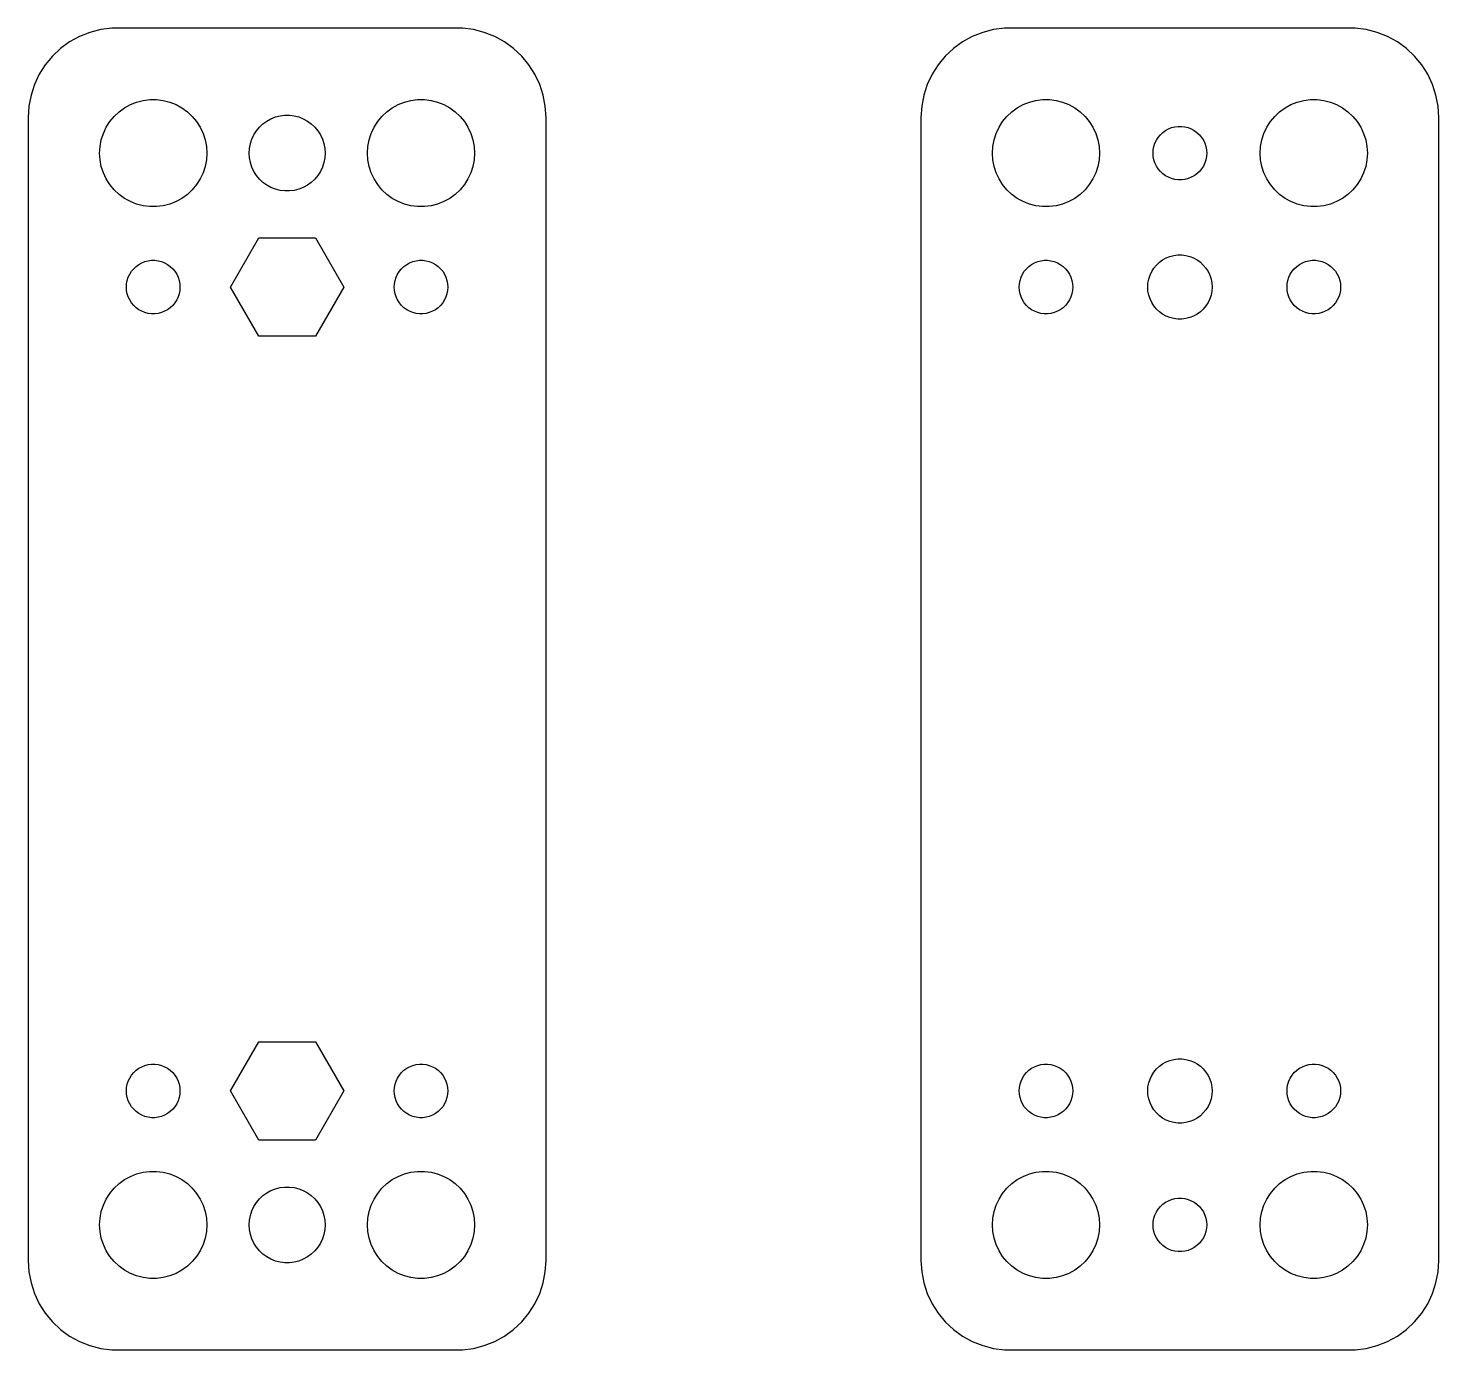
# Model space of a CAD drawing. Header units: metres. Extents: x -14 to 64, y 131 to 289.
# Drawn here: x -14.5 to 64.5, y 131 to 205 of the extents above; entities that cross this region are included whole.
import ezdxf

# ---------------------------------------------------------------- set-up
doc = ezdxf.new("R2010")
doc.units = ezdxf.units.M

msp = doc.modelspace()

# ---------------------------------------------------------------- linework, layer by layer
for p, q in [((-11.0451, 204.755), (-11.6289, 204.524)), ((-10.4369, 204.911), (-11.0451, 204.755)), ((-9.81395, 204.99), (-10.4369, 204.911)), ((9.81395, 204.99), (-9.81395, 204.99)), ((10.4369, 204.911), (9.81395, 204.99)), ((11.0451, 204.755), (10.4369, 204.911)), ((11.6289, 204.524), (11.0451, 204.755)), ((38.9549, 204.755), (38.3711, 204.524)), ((39.5631, 204.911), (38.9549, 204.755)), ((40.186, 204.99), (39.5631, 204.911)), ((59.8139, 204.99), (40.186, 204.99)), ((60.4369, 204.911), (59.8139, 204.99)), ((61.0451, 204.755), (60.4369, 204.911)), ((61.6289, 204.524), (61.0451, 204.755)), ((-12.6871, 203.853), (-13.1448, 203.423)), ((-12.1791, 204.222), (-12.6871, 203.853)), ((-11.6289, 204.524), (-12.1791, 204.222)), ((12.1791, 204.222), (11.6289, 204.524)), ((12.6871, 203.853), (12.1791, 204.222)), ((13.1448, 203.423), (12.6871, 203.853)), ((37.3129, 203.853), (36.8551, 203.423)), ((37.8209, 204.222), (37.3129, 203.853)), ((38.3711, 204.524), (37.8209, 204.222)), ((62.1791, 204.222), (61.6289, 204.524)), ((62.6871, 203.853), (62.1791, 204.222)), ((63.1448, 203.423), (62.6871, 203.853)), ((-13.1448, 203.423), (-13.5451, 202.939)), ((13.5451, 202.939), (13.1448, 203.423)), ((36.8551, 203.423), (36.4549, 202.939)), ((63.5451, 202.939), (63.1448, 203.423)), ((-13.8815, 202.409), (-14.1489, 201.841)), ((-13.5451, 202.939), (-13.8815, 202.409)), ((13.8815, 202.409), (13.5451, 202.939)), ((14.1489, 201.841), (13.8815, 202.409)), ((36.1185, 202.409), (35.8511, 201.841)), ((36.4549, 202.939), (36.1185, 202.409)), ((63.8815, 202.409), (63.5451, 202.939)), ((64.1489, 201.841), (63.8815, 202.409)), ((-14.1489, 201.841), (-14.3429, 201.243)), ((14.3429, 201.243), (14.1489, 201.841)), ((35.8511, 201.841), (35.6571, 201.243)), ((64.3429, 201.243), (64.1489, 201.841)), ((-14.3429, 201.243), (-14.4606, 200.627)), ((-9.10747, 200.533), (-8.77733, 200.714)), ((-8.77733, 200.714), (-8.42705, 200.853)), ((-8.42705, 200.853), (-8.06213, 200.947)), ((-8.06213, 200.947), (-7.68837, 200.994)), ((-7.68837, 200.994), (-7.31161, 200.994)), ((-7.31161, 200.994), (-6.93785, 200.947)), ((-6.93785, 200.947), (-6.57294, 200.853)), ((-6.57294, 200.853), (-6.22266, 200.714)), ((-6.22266, 200.714), (-5.89252, 200.533)), ((5.89252, 200.533), (6.22266, 200.714)), ((6.22266, 200.714), (6.57294, 200.853)), ((6.57294, 200.853), (6.93785, 200.947)), ((6.93785, 200.947), (7.31161, 200.994)), ((7.31161, 200.994), (7.68837, 200.994)), ((7.68837, 200.994), (8.06213, 200.947)), ((8.06213, 200.947), (8.42705, 200.853)), ((8.42705, 200.853), (8.77733, 200.714)), ((8.77733, 200.714), (9.10747, 200.533)), ((14.4606, 200.627), (14.3429, 201.243)), ((35.6571, 201.243), (35.5394, 200.627)), ((40.8925, 200.533), (41.2227, 200.714)), ((41.2227, 200.714), (41.5729, 200.853)), ((41.5729, 200.853), (41.9379, 200.947)), ((41.9379, 200.947), (42.3116, 200.994)), ((42.3116, 200.994), (42.6884, 200.994)), ((42.6884, 200.994), (43.0621, 200.947)), ((43.0621, 200.947), (43.427, 200.853)), ((43.427, 200.853), (43.7773, 200.714)), ((43.7773, 200.714), (44.1075, 200.533)), ((55.8925, 200.533), (56.2227, 200.714)), ((56.2227, 200.714), (56.5729, 200.853)), ((56.5729, 200.853), (56.9379, 200.947)), ((56.9379, 200.947), (57.3116, 200.994)), ((57.3116, 200.994), (57.6884, 200.994)), ((57.6884, 200.994), (58.0621, 200.947)), ((58.0621, 200.947), (58.427, 200.853)), ((58.427, 200.853), (58.7773, 200.714)), ((58.7773, 200.714), (59.1075, 200.533)), ((64.4606, 200.627), (64.3429, 201.243)), ((-14.4606, 200.627), (-14.5, 200)), ((-14.5, 200), (-14.5, 136)), ((-9.92705, 199.763), (-9.6869, 200.054)), ((-9.6869, 200.054), (-9.41226, 200.312)), ((-9.41226, 200.312), (-9.10747, 200.533)), ((-5.89252, 200.533), (-5.58772, 200.312)), ((-5.58772, 200.312), (-5.31308, 200.054)), ((-5.31308, 200.054), (-5.07294, 199.763)), ((-1.13863, 199.794), (-0.90477, 199.923)), ((-0.90477, 199.923), (-0.65665, 200.021)), ((-0.65665, 200.021), (-0.39818, 200.087)), ((-0.39818, 200.087), (-0.13342, 200.121)), ((-0.13342, 200.121), (0.13342, 200.121)), ((0.13342, 200.121), (0.39818, 200.087)), ((0.39818, 200.087), (0.65665, 200.021)), ((0.65665, 200.021), (0.90477, 199.923)), ((0.90477, 199.923), (1.13863, 199.794)), ((5.07294, 199.763), (5.31308, 200.054)), ((5.31308, 200.054), (5.58772, 200.312)), ((5.58772, 200.312), (5.89252, 200.533)), ((9.10747, 200.533), (9.41226, 200.312)), ((9.41226, 200.312), (9.6869, 200.054)), ((9.6869, 200.054), (9.92705, 199.763)), ((14.5, 200), (14.4606, 200.627)), ((14.5, 136), (14.5, 200)), ((35.5394, 200.627), (35.5, 200)), ((35.5, 200), (35.5, 136)), ((40.0729, 199.763), (40.3131, 200.054)), ((40.3131, 200.054), (40.5877, 200.312)), ((40.5877, 200.312), (40.8925, 200.533)), ((44.1075, 200.533), (44.4123, 200.312)), ((44.4123, 200.312), (44.6869, 200.054)), ((44.6869, 200.054), (44.927, 199.763)), ((55.0729, 199.763), (55.3131, 200.054)), ((55.3131, 200.054), (55.5877, 200.312)), ((55.5877, 200.312), (55.8925, 200.533)), ((59.1075, 200.533), (59.4123, 200.312)), ((59.4123, 200.312), (59.6869, 200.054)), ((59.6869, 200.054), (59.927, 199.763)), ((64.5, 200), (64.4606, 200.627)), ((64.5, 136), (64.5, 200)), ((-10.4057, 198.746), (-10.2893, 199.104)), ((-10.2893, 199.104), (-10.1289, 199.445)), ((-10.1289, 199.445), (-9.92705, 199.763)), ((-5.07294, 199.763), (-4.87108, 199.445)), ((-4.87108, 199.445), (-4.71066, 199.104)), ((-4.71066, 199.104), (-4.59424, 198.746)), ((-1.86214, 199.024), (-1.71915, 199.249)), ((-1.71915, 199.249), (-1.54906, 199.455)), ((-1.54906, 199.455), (-1.35452, 199.637)), ((-1.35452, 199.637), (-1.13863, 199.794)), ((1.13863, 199.794), (1.35452, 199.637)), ((1.35452, 199.637), (1.54906, 199.455)), ((1.54906, 199.455), (1.71915, 199.249)), ((1.71915, 199.249), (1.86214, 199.024)), ((4.59424, 198.746), (4.71066, 199.104)), ((4.71066, 199.104), (4.87108, 199.445)), ((4.87108, 199.445), (5.07294, 199.763)), ((9.92705, 199.763), (10.1289, 199.445)), ((10.1289, 199.445), (10.2893, 199.104)), ((10.2893, 199.104), (10.4057, 198.746)), ((39.5942, 198.746), (39.7107, 199.104)), ((39.7107, 199.104), (39.8711, 199.445)), ((39.8711, 199.445), (40.0729, 199.763)), ((44.927, 199.763), (45.1289, 199.445)), ((45.1289, 199.445), (45.2893, 199.104)), ((45.2893, 199.104), (45.4057, 198.746)), ((48.9065, 199.027), (49.0439, 199.156)), ((49.0439, 199.156), (49.1963, 199.266)), ((49.1963, 199.266), (49.3613, 199.357)), ((49.3613, 199.357), (49.5365, 199.427)), ((49.5365, 199.427), (49.7189, 199.473)), ((49.7189, 199.473), (49.9058, 199.497)), ((49.9058, 199.497), (50.0942, 199.497)), ((50.0942, 199.497), (50.2811, 199.473)), ((50.2811, 199.473), (50.4635, 199.427)), ((50.4635, 199.427), (50.6387, 199.357)), ((50.6387, 199.357), (50.8037, 199.266)), ((50.8037, 199.266), (50.9561, 199.156)), ((50.9561, 199.156), (51.0934, 199.027)), ((54.5942, 198.746), (54.7107, 199.104)), ((54.7107, 199.104), (54.8711, 199.445)), ((54.8711, 199.445), (55.0729, 199.763)), ((59.927, 199.763), (60.1289, 199.445)), ((60.1289, 199.445), (60.2893, 199.104)), ((60.2893, 199.104), (60.4057, 198.746)), ((-10.5, 198), (-10.4763, 198.376)), ((-10.4763, 198.376), (-10.4057, 198.746)), ((-4.59424, 198.746), (-4.52365, 198.376)), ((-4.52365, 198.376), (-4.5, 198)), ((-2.10823, 198.266), (-2.05823, 198.528)), ((-2.05823, 198.528), (-1.97577, 198.782)), ((-1.97577, 198.782), (-1.86214, 199.024)), ((1.86214, 199.024), (1.97577, 198.782)), ((1.97577, 198.782), (2.05823, 198.528)), ((2.05823, 198.528), (2.10823, 198.266)), ((4.5, 198), (4.52365, 198.376)), ((4.52365, 198.376), (4.59424, 198.746)), ((10.4057, 198.746), (10.4763, 198.376)), ((10.4763, 198.376), (10.5, 198)), ((39.5, 198), (39.5237, 198.376)), ((39.5237, 198.376), (39.5942, 198.746)), ((45.4057, 198.746), (45.4763, 198.376)), ((45.4763, 198.376), (45.5, 198)), ((48.5118, 198.188), (48.5471, 198.373)), ((48.5471, 198.373), (48.6053, 198.552)), ((48.6053, 198.552), (48.6855, 198.723)), ((48.6855, 198.723), (48.7865, 198.882)), ((48.7865, 198.882), (48.9065, 199.027)), ((51.0934, 199.027), (51.2135, 198.882)), ((51.2135, 198.882), (51.3145, 198.723)), ((51.3145, 198.723), (51.3947, 198.552)), ((51.3947, 198.552), (51.4529, 198.373)), ((51.4529, 198.373), (51.4882, 198.188)), ((54.5, 198), (54.5237, 198.376)), ((54.5237, 198.376), (54.5942, 198.746)), ((60.4057, 198.746), (60.4763, 198.376)), ((60.4763, 198.376), (60.5, 198)), ((-10.4763, 197.624), (-10.5, 198)), ((-10.4057, 197.254), (-10.4763, 197.624)), ((-4.52365, 197.624), (-4.59424, 197.254)), ((-4.5, 198), (-4.52365, 197.624)), ((-2.125, 198), (-2.10823, 198.266)), ((-2.10823, 197.734), (-2.125, 198)), ((-2.05823, 197.472), (-2.10823, 197.734)), ((2.10823, 197.734), (2.05823, 197.472)), ((2.10823, 198.266), (2.125, 198)), ((2.125, 198), (2.10823, 197.734)), ((4.52365, 197.624), (4.5, 198)), ((4.59424, 197.254), (4.52365, 197.624)), ((10.4763, 197.624), (10.4057, 197.254)), ((10.5, 198), (10.4763, 197.624)), ((39.5237, 197.624), (39.5, 198)), ((39.5942, 197.254), (39.5237, 197.624)), ((45.4763, 197.624), (45.4057, 197.254)), ((45.5, 198), (45.4763, 197.624)), ((48.5, 198), (48.5118, 198.188)), ((48.5118, 197.812), (48.5, 198)), ((48.5471, 197.627), (48.5118, 197.812)), ((48.6053, 197.448), (48.5471, 197.627)), ((51.4529, 197.627), (51.3947, 197.448)), ((51.4882, 197.812), (51.4529, 197.627)), ((51.4882, 198.188), (51.5, 198)), ((51.5, 198), (51.4882, 197.812)), ((54.5237, 197.624), (54.5, 198)), ((54.5942, 197.254), (54.5237, 197.624)), ((60.4763, 197.624), (60.4057, 197.254)), ((60.5, 198), (60.4763, 197.624)), ((-10.2893, 196.896), (-10.4057, 197.254)), ((-10.1289, 196.555), (-10.2893, 196.896)), ((-4.71066, 196.896), (-4.87108, 196.555)), ((-4.59424, 197.254), (-4.71066, 196.896)), ((-1.97577, 197.218), (-2.05823, 197.472)), ((-1.86214, 196.976), (-1.97577, 197.218)), ((-1.71915, 196.751), (-1.86214, 196.976)), ((-1.54906, 196.545), (-1.71915, 196.751)), ((1.71915, 196.751), (1.54906, 196.545)), ((1.86214, 196.976), (1.71915, 196.751)), ((1.97577, 197.218), (1.86214, 196.976)), ((2.05823, 197.472), (1.97577, 197.218)), ((4.71066, 196.896), (4.59424, 197.254)), ((4.87108, 196.555), (4.71066, 196.896)), ((10.2893, 196.896), (10.1289, 196.555)), ((10.4057, 197.254), (10.2893, 196.896)), ((39.7107, 196.896), (39.5942, 197.254)), ((39.8711, 196.555), (39.7107, 196.896)), ((45.2893, 196.896), (45.1289, 196.555)), ((45.4057, 197.254), (45.2893, 196.896)), ((48.6855, 197.277), (48.6053, 197.448)), ((48.7865, 197.118), (48.6855, 197.277)), ((48.9065, 196.973), (48.7865, 197.118)), ((49.0439, 196.844), (48.9065, 196.973)), ((49.1963, 196.734), (49.0439, 196.844)), ((49.3613, 196.643), (49.1963, 196.734)), ((50.8037, 196.734), (50.6387, 196.643)), ((50.9561, 196.844), (50.8037, 196.734)), ((51.0934, 196.973), (50.9561, 196.844)), ((51.2135, 197.118), (51.0934, 196.973)), ((51.3145, 197.277), (51.2135, 197.118)), ((51.3947, 197.448), (51.3145, 197.277)), ((54.7107, 196.896), (54.5942, 197.254)), ((54.8711, 196.555), (54.7107, 196.896)), ((60.2893, 196.896), (60.1289, 196.555)), ((60.4057, 197.254), (60.2893, 196.896)), ((-9.92705, 196.237), (-10.1289, 196.555)), ((-9.6869, 195.946), (-9.92705, 196.237)), ((-9.41226, 195.688), (-9.6869, 195.946)), ((-5.31308, 195.946), (-5.58772, 195.688)), ((-5.07294, 196.237), (-5.31308, 195.946)), ((-4.87108, 196.555), (-5.07294, 196.237)), ((-1.35452, 196.363), (-1.54906, 196.545)), ((-1.13863, 196.206), (-1.35452, 196.363)), ((-0.90477, 196.077), (-1.13863, 196.206)), ((-0.65665, 195.979), (-0.90477, 196.077)), ((-0.39818, 195.913), (-0.65665, 195.979)), ((0.65665, 195.979), (0.39818, 195.913)), ((0.90477, 196.077), (0.65665, 195.979)), ((1.13863, 196.206), (0.90477, 196.077)), ((1.35452, 196.363), (1.13863, 196.206)), ((1.54906, 196.545), (1.35452, 196.363)), ((5.07294, 196.237), (4.87108, 196.555)), ((5.31308, 195.946), (5.07294, 196.237)), ((5.58772, 195.688), (5.31308, 195.946)), ((9.6869, 195.946), (9.41226, 195.688)), ((9.92705, 196.237), (9.6869, 195.946)), ((10.1289, 196.555), (9.92705, 196.237)), ((40.0729, 196.237), (39.8711, 196.555)), ((40.3131, 195.946), (40.0729, 196.237)), ((40.5877, 195.688), (40.3131, 195.946)), ((44.6869, 195.946), (44.4123, 195.688)), ((44.927, 196.237), (44.6869, 195.946)), ((45.1289, 196.555), (44.927, 196.237)), ((49.5365, 196.573), (49.3613, 196.643)), ((49.7189, 196.527), (49.5365, 196.573)), ((49.9058, 196.503), (49.7189, 196.527)), ((50.0942, 196.503), (49.9058, 196.503)), ((50.2811, 196.527), (50.0942, 196.503)), ((50.4635, 196.573), (50.2811, 196.527)), ((50.6387, 196.643), (50.4635, 196.573)), ((55.0729, 196.237), (54.8711, 196.555)), ((55.3131, 195.946), (55.0729, 196.237)), ((55.5877, 195.688), (55.3131, 195.946)), ((59.6869, 195.946), (59.4123, 195.688)), ((59.927, 196.237), (59.6869, 195.946)), ((60.1289, 196.555), (59.927, 196.237)), ((-9.10747, 195.467), (-9.41226, 195.688)), ((-8.77733, 195.286), (-9.10747, 195.467)), ((-8.42705, 195.147), (-8.77733, 195.286)), ((-8.06213, 195.053), (-8.42705, 195.147)), ((-6.57294, 195.147), (-6.93785, 195.053)), ((-6.22266, 195.286), (-6.57294, 195.147)), ((-5.89252, 195.467), (-6.22266, 195.286)), ((-5.58772, 195.688), (-5.89252, 195.467)), ((-0.13342, 195.879), (-0.39818, 195.913)), ((0.13342, 195.879), (-0.13342, 195.879)), ((0.39818, 195.913), (0.13342, 195.879)), ((5.89252, 195.467), (5.58772, 195.688)), ((6.22266, 195.286), (5.89252, 195.467)), ((6.57294, 195.147), (6.22266, 195.286)), ((6.93785, 195.053), (6.57294, 195.147)), ((8.42705, 195.147), (8.06213, 195.053)), ((8.77733, 195.286), (8.42705, 195.147)), ((9.10747, 195.467), (8.77733, 195.286)), ((9.41226, 195.688), (9.10747, 195.467)), ((40.8925, 195.467), (40.5877, 195.688)), ((41.2227, 195.286), (40.8925, 195.467)), ((41.5729, 195.147), (41.2227, 195.286)), ((41.9379, 195.053), (41.5729, 195.147)), ((43.427, 195.147), (43.0621, 195.053)), ((43.7773, 195.286), (43.427, 195.147)), ((44.1075, 195.467), (43.7773, 195.286)), ((44.4123, 195.688), (44.1075, 195.467)), ((55.8925, 195.467), (55.5877, 195.688)), ((56.2227, 195.286), (55.8925, 195.467)), ((56.5729, 195.147), (56.2227, 195.286)), ((56.9379, 195.053), (56.5729, 195.147)), ((58.427, 195.147), (58.0621, 195.053)), ((58.7773, 195.286), (58.427, 195.147)), ((59.1075, 195.467), (58.7773, 195.286)), ((59.4123, 195.688), (59.1075, 195.467)), ((-7.68837, 195.006), (-8.06213, 195.053)), ((-7.31161, 195.006), (-7.68837, 195.006)), ((-6.93785, 195.053), (-7.31161, 195.006)), ((7.31161, 195.006), (6.93785, 195.053)), ((7.68837, 195.006), (7.31161, 195.006)), ((8.06213, 195.053), (7.68837, 195.006)), ((42.3116, 195.006), (41.9379, 195.053)), ((42.6884, 195.006), (42.3116, 195.006)), ((43.0621, 195.053), (42.6884, 195.006)), ((57.3116, 195.006), (56.9379, 195.053)), ((57.6884, 195.006), (57.3116, 195.006)), ((58.0621, 195.053), (57.6884, 195.006)), ((-3.17349, 190.5), (-1.58675, 193.248)), ((-1.58675, 193.248), (1.58675, 193.248)), ((1.58675, 193.248), (3.17349, 190.5)), ((-7.96352, 191.927), (-7.78107, 191.973)), ((-7.78107, 191.973), (-7.59418, 191.997)), ((-7.59418, 191.997), (-7.40581, 191.997)), ((-7.40581, 191.997), (-7.21892, 191.973)), ((-7.21892, 191.973), (-7.03647, 191.927)), ((7.03647, 191.927), (7.21892, 191.973)), ((7.21892, 191.973), (7.40581, 191.997)), ((7.40581, 191.997), (7.59418, 191.997)), ((7.59418, 191.997), (7.78107, 191.973)), ((7.78107, 191.973), (7.96352, 191.927)), ((42.0365, 191.927), (42.2189, 191.973)), ((42.2189, 191.973), (42.4058, 191.997)), ((42.4058, 191.997), (42.5942, 191.997)), ((42.5942, 191.997), (42.7811, 191.973)), ((42.7811, 191.973), (42.9635, 191.927)), ((48.8526, 191.887), (49.0355, 192.02)), ((49.0355, 192.02), (49.2336, 192.129)), ((49.2336, 192.129), (49.4438, 192.212)), ((49.4438, 192.212), (49.6627, 192.268)), ((49.6627, 192.268), (49.887, 192.296)), ((49.887, 192.296), (50.113, 192.296)), ((50.113, 192.296), (50.3373, 192.268)), ((50.3373, 192.268), (50.5562, 192.212)), ((50.5562, 192.212), (50.7664, 192.129)), ((50.7664, 192.129), (50.9645, 192.02)), ((50.9645, 192.02), (51.1474, 191.887)), ((57.0365, 191.927), (57.2189, 191.973)), ((57.2189, 191.973), (57.4058, 191.997)), ((57.4058, 191.997), (57.5942, 191.997)), ((57.5942, 191.997), (57.7811, 191.973)), ((57.7811, 191.973), (57.9635, 191.927)), ((-8.89465, 191.052), (-8.81445, 191.223)), ((-8.81445, 191.223), (-8.71352, 191.382)), ((-8.71352, 191.382), (-8.59344, 191.527)), ((-8.59344, 191.527), (-8.45613, 191.656)), ((-8.45613, 191.656), (-8.30373, 191.766)), ((-8.30373, 191.766), (-8.13866, 191.857)), ((-8.13866, 191.857), (-7.96352, 191.927)), ((-7.03647, 191.927), (-6.86133, 191.857)), ((-6.86133, 191.857), (-6.69626, 191.766)), ((-6.69626, 191.766), (-6.54385, 191.656)), ((-6.54385, 191.656), (-6.40654, 191.527)), ((-6.40654, 191.527), (-6.28647, 191.382)), ((-6.28647, 191.382), (-6.18553, 191.223)), ((-6.18553, 191.223), (-6.10533, 191.052)), ((6.10533, 191.052), (6.18553, 191.223)), ((6.18553, 191.223), (6.28647, 191.382)), ((6.28647, 191.382), (6.40654, 191.527)), ((6.40654, 191.527), (6.54385, 191.656)), ((6.54385, 191.656), (6.69626, 191.766)), ((6.69626, 191.766), (6.86133, 191.857)), ((6.86133, 191.857), (7.03647, 191.927)), ((7.96352, 191.927), (8.13866, 191.857)), ((8.13866, 191.857), (8.30373, 191.766)), ((8.30373, 191.766), (8.45613, 191.656)), ((8.45613, 191.656), (8.59344, 191.527)), ((8.59344, 191.527), (8.71352, 191.382)), ((8.71352, 191.382), (8.81445, 191.223)), ((8.81445, 191.223), (8.89465, 191.052)), ((41.1053, 191.052), (41.1855, 191.223)), ((41.1855, 191.223), (41.2865, 191.382)), ((41.2865, 191.382), (41.4065, 191.527)), ((41.4065, 191.527), (41.5439, 191.656)), ((41.5439, 191.656), (41.6963, 191.766)), ((41.6963, 191.766), (41.8613, 191.857)), ((41.8613, 191.857), (42.0365, 191.927)), ((42.9635, 191.927), (43.1387, 191.857)), ((43.1387, 191.857), (43.3037, 191.766)), ((43.3037, 191.766), (43.4561, 191.656)), ((43.4561, 191.656), (43.5934, 191.527)), ((43.5934, 191.527), (43.7135, 191.382)), ((43.7135, 191.382), (43.8145, 191.223)), ((43.8145, 191.223), (43.8947, 191.052)), ((48.3264, 191.163), (48.4226, 191.367)), ((48.4226, 191.367), (48.5438, 191.558)), ((48.5438, 191.558), (48.6879, 191.732)), ((48.6879, 191.732), (48.8526, 191.887)), ((51.1474, 191.887), (51.3121, 191.732)), ((51.3121, 191.732), (51.4562, 191.558)), ((51.4562, 191.558), (51.5773, 191.367)), ((51.5773, 191.367), (51.6736, 191.163)), ((56.1053, 191.052), (56.1855, 191.223)), ((56.1855, 191.223), (56.2865, 191.382)), ((56.2865, 191.382), (56.4065, 191.527)), ((56.4065, 191.527), (56.5439, 191.656)), ((56.5439, 191.656), (56.6963, 191.766)), ((56.6963, 191.766), (56.8613, 191.857)), ((56.8613, 191.857), (57.0365, 191.927)), ((57.9635, 191.927), (58.1387, 191.857)), ((58.1387, 191.857), (58.3037, 191.766)), ((58.3037, 191.766), (58.4561, 191.656)), ((58.4561, 191.656), (58.5934, 191.527)), ((58.5934, 191.527), (58.7135, 191.382)), ((58.7135, 191.382), (58.8145, 191.223)), ((58.8145, 191.223), (58.8947, 191.052)), ((-9, 190.5), (-8.98816, 190.688)), ((-8.98816, 190.312), (-9, 190.5)), ((-8.98816, 190.688), (-8.95287, 190.873)), ((-8.95287, 190.873), (-8.89465, 191.052)), ((-6.10533, 191.052), (-6.04712, 190.873)), ((-6.04712, 190.873), (-6.01183, 190.688)), ((-6.01183, 190.688), (-6, 190.5)), ((-6, 190.5), (-6.01183, 190.312)), ((-1.58675, 187.752), (-3.17349, 190.5)), ((3.17349, 190.5), (1.58675, 187.752)), ((6, 190.5), (6.01183, 190.688)), ((6.01183, 190.312), (6, 190.5)), ((6.01183, 190.688), (6.04712, 190.873)), ((6.04712, 190.873), (6.10533, 191.052)), ((8.89465, 191.052), (8.95287, 190.873)), ((8.95287, 190.873), (8.98816, 190.688)), ((8.98816, 190.688), (9, 190.5)), ((9, 190.5), (8.98816, 190.312)), ((41, 190.5), (41.0118, 190.688)), ((41.0118, 190.312), (41, 190.5)), ((41.0118, 190.688), (41.0471, 190.873)), ((41.0471, 190.873), (41.1053, 191.052)), ((43.8947, 191.052), (43.9529, 190.873)), ((43.9529, 190.873), (43.9882, 190.688)), ((43.9882, 190.688), (44, 190.5)), ((44, 190.5), (43.9882, 190.312)), ((48.2, 190.5), (48.2142, 190.726)), ((48.2142, 190.274), (48.2, 190.5)), ((48.2142, 190.726), (48.2565, 190.948)), ((48.2565, 190.948), (48.3264, 191.163)), ((51.6736, 191.163), (51.7434, 190.948)), ((51.7434, 190.948), (51.7858, 190.726)), ((51.7858, 190.726), (51.8, 190.5)), ((51.8, 190.5), (51.7858, 190.274)), ((56, 190.5), (56.0118, 190.688)), ((56.0118, 190.312), (56, 190.5)), ((56.0118, 190.688), (56.0471, 190.873)), ((56.0471, 190.873), (56.1053, 191.052)), ((58.8947, 191.052), (58.9529, 190.873)), ((58.9529, 190.873), (58.9882, 190.688)), ((58.9882, 190.688), (59, 190.5)), ((59, 190.5), (58.9882, 190.312)), ((-8.95287, 190.127), (-8.98816, 190.312)), ((-8.89465, 189.948), (-8.95287, 190.127)), ((-8.81445, 189.777), (-8.89465, 189.948)), ((-8.71352, 189.618), (-8.81445, 189.777)), ((-8.59344, 189.473), (-8.71352, 189.618)), ((-6.28647, 189.618), (-6.40654, 189.473)), ((-6.18553, 189.777), (-6.28647, 189.618)), ((-6.10533, 189.948), (-6.18553, 189.777)), ((-6.04712, 190.127), (-6.10533, 189.948)), ((-6.01183, 190.312), (-6.04712, 190.127)), ((6.04712, 190.127), (6.01183, 190.312)), ((6.10533, 189.948), (6.04712, 190.127)), ((6.18553, 189.777), (6.10533, 189.948)), ((6.28647, 189.618), (6.18553, 189.777)), ((6.40654, 189.473), (6.28647, 189.618)), ((8.71352, 189.618), (8.59344, 189.473)), ((8.81445, 189.777), (8.71352, 189.618)), ((8.89465, 189.948), (8.81445, 189.777)), ((8.95287, 190.127), (8.89465, 189.948)), ((8.98816, 190.312), (8.95287, 190.127)), ((41.0471, 190.127), (41.0118, 190.312)), ((41.1053, 189.948), (41.0471, 190.127)), ((41.1855, 189.777), (41.1053, 189.948)), ((41.2865, 189.618), (41.1855, 189.777)), ((41.4065, 189.473), (41.2865, 189.618)), ((43.7135, 189.618), (43.5934, 189.473)), ((43.8145, 189.777), (43.7135, 189.618)), ((43.8947, 189.948), (43.8145, 189.777)), ((43.9529, 190.127), (43.8947, 189.948)), ((43.9882, 190.312), (43.9529, 190.127)), ((48.2565, 190.052), (48.2142, 190.274)), ((48.3264, 189.837), (48.2565, 190.052)), ((48.4226, 189.633), (48.3264, 189.837)), ((48.5438, 189.442), (48.4226, 189.633)), ((51.5773, 189.633), (51.4562, 189.442)), ((51.6736, 189.837), (51.5773, 189.633)), ((51.7434, 190.052), (51.6736, 189.837)), ((51.7858, 190.274), (51.7434, 190.052)), ((56.0471, 190.127), (56.0118, 190.312)), ((56.1053, 189.948), (56.0471, 190.127)), ((56.1855, 189.777), (56.1053, 189.948)), ((56.2865, 189.618), (56.1855, 189.777)), ((56.4065, 189.473), (56.2865, 189.618)), ((58.7135, 189.618), (58.5934, 189.473)), ((58.8145, 189.777), (58.7135, 189.618)), ((58.8947, 189.948), (58.8145, 189.777)), ((58.9529, 190.127), (58.8947, 189.948)), ((58.9882, 190.312), (58.9529, 190.127)), ((-8.45613, 189.344), (-8.59344, 189.473)), ((-8.30373, 189.234), (-8.45613, 189.344)), ((-8.13866, 189.143), (-8.30373, 189.234)), ((-7.96352, 189.073), (-8.13866, 189.143)), ((-7.78107, 189.027), (-7.96352, 189.073)), ((-7.59418, 189.003), (-7.78107, 189.027)), ((-7.40581, 189.003), (-7.59418, 189.003)), ((-7.21892, 189.027), (-7.40581, 189.003)), ((-7.03647, 189.073), (-7.21892, 189.027)), ((-6.86133, 189.143), (-7.03647, 189.073)), ((-6.69626, 189.234), (-6.86133, 189.143)), ((-6.54385, 189.344), (-6.69626, 189.234)), ((-6.40654, 189.473), (-6.54385, 189.344)), ((6.54385, 189.344), (6.40654, 189.473)), ((6.69626, 189.234), (6.54385, 189.344)), ((6.86133, 189.143), (6.69626, 189.234)), ((7.03647, 189.073), (6.86133, 189.143)), ((7.21892, 189.027), (7.03647, 189.073)), ((7.40581, 189.003), (7.21892, 189.027)), ((7.59418, 189.003), (7.40581, 189.003)), ((7.78107, 189.027), (7.59418, 189.003)), ((7.96352, 189.073), (7.78107, 189.027)), ((8.13866, 189.143), (7.96352, 189.073)), ((8.30373, 189.234), (8.13866, 189.143)), ((8.45613, 189.344), (8.30373, 189.234)), ((8.59344, 189.473), (8.45613, 189.344)), ((41.5439, 189.344), (41.4065, 189.473)), ((41.6963, 189.234), (41.5439, 189.344)), ((41.8613, 189.143), (41.6963, 189.234)), ((42.0365, 189.073), (41.8613, 189.143)), ((42.2189, 189.027), (42.0365, 189.073)), ((42.4058, 189.003), (42.2189, 189.027)), ((42.5942, 189.003), (42.4058, 189.003)), ((42.7811, 189.027), (42.5942, 189.003)), ((42.9635, 189.073), (42.7811, 189.027)), ((43.1387, 189.143), (42.9635, 189.073)), ((43.3037, 189.234), (43.1387, 189.143)), ((43.4561, 189.344), (43.3037, 189.234)), ((43.5934, 189.473), (43.4561, 189.344)), ((48.6879, 189.268), (48.5438, 189.442)), ((48.8526, 189.113), (48.6879, 189.268)), ((49.0355, 188.98), (48.8526, 189.113)), ((49.2336, 188.871), (49.0355, 188.98)), ((49.4438, 188.788), (49.2336, 188.871)), ((50.7664, 188.871), (50.5562, 188.788)), ((50.9645, 188.98), (50.7664, 188.871)), ((51.1474, 189.113), (50.9645, 188.98)), ((51.3121, 189.268), (51.1474, 189.113)), ((51.4562, 189.442), (51.3121, 189.268)), ((56.5439, 189.344), (56.4065, 189.473)), ((56.6963, 189.234), (56.5439, 189.344)), ((56.8613, 189.143), (56.6963, 189.234)), ((57.0365, 189.073), (56.8613, 189.143)), ((57.2189, 189.027), (57.0365, 189.073)), ((57.4058, 189.003), (57.2189, 189.027)), ((57.5942, 189.003), (57.4058, 189.003)), ((57.7811, 189.027), (57.5942, 189.003)), ((57.9635, 189.073), (57.7811, 189.027)), ((58.1387, 189.143), (57.9635, 189.073)), ((58.3037, 189.234), (58.1387, 189.143)), ((58.4561, 189.344), (58.3037, 189.234)), ((58.5934, 189.473), (58.4561, 189.344)), ((49.6627, 188.732), (49.4438, 188.788)), ((49.887, 188.704), (49.6627, 188.732)), ((50.113, 188.704), (49.887, 188.704)), ((50.3373, 188.732), (50.113, 188.704)), ((50.5562, 188.788), (50.3373, 188.732)), ((1.58675, 187.752), (-1.58675, 187.752)), ((-3.17349, 145.5), (-1.58675, 148.248)), ((-1.58675, 148.248), (1.58675, 148.248)), ((1.58675, 148.248), (3.17349, 145.5)), ((-7.96352, 146.927), (-7.78107, 146.973)), ((-7.78107, 146.973), (-7.59418, 146.997)), ((-7.59418, 146.997), (-7.40581, 146.997)), ((-7.40581, 146.997), (-7.21892, 146.973)), ((-7.21892, 146.973), (-7.03647, 146.927)), ((7.03647, 146.927), (7.21892, 146.973)), ((7.21892, 146.973), (7.40581, 146.997)), ((7.40581, 146.997), (7.59418, 146.997)), ((7.59418, 146.997), (7.78107, 146.973)), ((7.78107, 146.973), (7.96352, 146.927)), ((42.0365, 146.927), (42.2189, 146.973)), ((42.2189, 146.973), (42.4058, 146.997)), ((42.4058, 146.997), (42.5942, 146.997)), ((42.5942, 146.997), (42.7811, 146.973)), ((42.7811, 146.973), (42.9635, 146.927)), ((48.8526, 146.887), (49.0355, 147.02)), ((49.0355, 147.02), (49.2336, 147.129)), ((49.2336, 147.129), (49.4438, 147.212)), ((49.4438, 147.212), (49.6627, 147.268)), ((49.6627, 147.268), (49.887, 147.296)), ((49.887, 147.296), (50.113, 147.296)), ((50.113, 147.296), (50.3373, 147.268)), ((50.3373, 147.268), (50.5562, 147.212)), ((50.5562, 147.212), (50.7664, 147.129)), ((50.7664, 147.129), (50.9645, 147.02)), ((50.9645, 147.02), (51.1474, 146.887)), ((57.0365, 146.927), (57.2189, 146.973)), ((57.2189, 146.973), (57.4058, 146.997)), ((57.4058, 146.997), (57.5942, 146.997)), ((57.5942, 146.997), (57.7811, 146.973)), ((57.7811, 146.973), (57.9635, 146.927)), ((-8.89465, 146.052), (-8.81445, 146.223)), ((-8.81445, 146.223), (-8.71352, 146.382)), ((-8.71352, 146.382), (-8.59344, 146.527)), ((-8.59344, 146.527), (-8.45613, 146.656)), ((-8.45613, 146.656), (-8.30373, 146.766)), ((-8.30373, 146.766), (-8.13866, 146.857)), ((-8.13866, 146.857), (-7.96352, 146.927)), ((-7.03647, 146.927), (-6.86133, 146.857)), ((-6.86133, 146.857), (-6.69626, 146.766)), ((-6.69626, 146.766), (-6.54385, 146.656)), ((-6.54385, 146.656), (-6.40654, 146.527)), ((-6.40654, 146.527), (-6.28647, 146.382)), ((-6.28647, 146.382), (-6.18553, 146.223)), ((-6.18553, 146.223), (-6.10533, 146.052)), ((6.10533, 146.052), (6.18553, 146.223)), ((6.18553, 146.223), (6.28647, 146.382)), ((6.28647, 146.382), (6.40654, 146.527)), ((6.40654, 146.527), (6.54385, 146.656)), ((6.54385, 146.656), (6.69626, 146.766)), ((6.69626, 146.766), (6.86133, 146.857)), ((6.86133, 146.857), (7.03647, 146.927)), ((7.96352, 146.927), (8.13866, 146.857)), ((8.13866, 146.857), (8.30373, 146.766)), ((8.30373, 146.766), (8.45613, 146.656)), ((8.45613, 146.656), (8.59344, 146.527)), ((8.59344, 146.527), (8.71352, 146.382)), ((8.71352, 146.382), (8.81445, 146.223)), ((8.81445, 146.223), (8.89465, 146.052)), ((41.1053, 146.052), (41.1855, 146.223)), ((41.1855, 146.223), (41.2865, 146.382)), ((41.2865, 146.382), (41.4065, 146.527)), ((41.4065, 146.527), (41.5439, 146.656)), ((41.5439, 146.656), (41.6963, 146.766)), ((41.6963, 146.766), (41.8613, 146.857)), ((41.8613, 146.857), (42.0365, 146.927)), ((42.9635, 146.927), (43.1387, 146.857)), ((43.1387, 146.857), (43.3037, 146.766)), ((43.3037, 146.766), (43.4561, 146.656)), ((43.4561, 146.656), (43.5934, 146.527)), ((43.5934, 146.527), (43.7135, 146.382)), ((43.7135, 146.382), (43.8145, 146.223)), ((43.8145, 146.223), (43.8947, 146.052)), ((48.2565, 145.948), (48.3264, 146.163)), ((48.3264, 146.163), (48.4226, 146.367)), ((48.4226, 146.367), (48.5438, 146.558)), ((48.5438, 146.558), (48.6879, 146.732)), ((48.6879, 146.732), (48.8526, 146.887)), ((51.1474, 146.887), (51.3121, 146.732)), ((51.3121, 146.732), (51.4562, 146.558)), ((51.4562, 146.558), (51.5773, 146.367)), ((51.5773, 146.367), (51.6736, 146.163)), ((51.6736, 146.163), (51.7434, 145.948)), ((56.1053, 146.052), (56.1855, 146.223)), ((56.1855, 146.223), (56.2865, 146.382)), ((56.2865, 146.382), (56.4065, 146.527)), ((56.4065, 146.527), (56.5439, 146.656)), ((56.5439, 146.656), (56.6963, 146.766)), ((56.6963, 146.766), (56.8613, 146.857)), ((56.8613, 146.857), (57.0365, 146.927)), ((57.9635, 146.927), (58.1387, 146.857)), ((58.1387, 146.857), (58.3037, 146.766)), ((58.3037, 146.766), (58.4561, 146.656)), ((58.4561, 146.656), (58.5934, 146.527)), ((58.5934, 146.527), (58.7135, 146.382)), ((58.7135, 146.382), (58.8145, 146.223)), ((58.8145, 146.223), (58.8947, 146.052)), ((-9, 145.5), (-8.98816, 145.688)), ((-8.98816, 145.312), (-9, 145.5)), ((-8.98816, 145.688), (-8.95287, 145.873)), ((-8.95287, 145.873), (-8.89465, 146.052)), ((-6.10533, 146.052), (-6.04712, 145.873)), ((-6.04712, 145.873), (-6.01183, 145.688)), ((-6.01183, 145.688), (-6, 145.5)), ((-6, 145.5), (-6.01183, 145.312)), ((-1.58675, 142.752), (-3.17349, 145.5)), ((3.17349, 145.5), (1.58675, 142.752)), ((6, 145.5), (6.01183, 145.688)), ((6.01183, 145.312), (6, 145.5)), ((6.01183, 145.688), (6.04712, 145.873)), ((6.04712, 145.873), (6.10533, 146.052)), ((8.89465, 146.052), (8.95287, 145.873)), ((8.95287, 145.873), (8.98816, 145.688)), ((8.98816, 145.688), (9, 145.5)), ((9, 145.5), (8.98816, 145.312)), ((41, 145.5), (41.0118, 145.688)), ((41.0118, 145.312), (41, 145.5)), ((41.0118, 145.688), (41.0471, 145.873)), ((41.0471, 145.873), (41.1053, 146.052)), ((43.8947, 146.052), (43.9529, 145.873)), ((43.9529, 145.873), (43.9882, 145.688)), ((43.9882, 145.688), (44, 145.5)), ((44, 145.5), (43.9882, 145.312)), ((48.2, 145.5), (48.2142, 145.726)), ((48.2142, 145.274), (48.2, 145.5)), ((48.2142, 145.726), (48.2565, 145.948)), ((51.7434, 145.948), (51.7858, 145.726)), ((51.7858, 145.726), (51.8, 145.5)), ((51.8, 145.5), (51.7858, 145.274)), ((56, 145.5), (56.0118, 145.688)), ((56.0118, 145.312), (56, 145.5)), ((56.0118, 145.688), (56.0471, 145.873)), ((56.0471, 145.873), (56.1053, 146.052)), ((58.8947, 146.052), (58.9529, 145.873)), ((58.9529, 145.873), (58.9882, 145.688)), ((58.9882, 145.688), (59, 145.5)), ((59, 145.5), (58.9882, 145.312)), ((-8.95287, 145.127), (-8.98816, 145.312)), ((-8.89465, 144.948), (-8.95287, 145.127)), ((-8.81445, 144.777), (-8.89465, 144.948)), ((-8.71352, 144.618), (-8.81445, 144.777)), ((-8.59344, 144.473), (-8.71352, 144.618)), ((-6.28647, 144.618), (-6.40654, 144.473)), ((-6.18553, 144.777), (-6.28647, 144.618)), ((-6.10533, 144.948), (-6.18553, 144.777)), ((-6.04712, 145.127), (-6.10533, 144.948)), ((-6.01183, 145.312), (-6.04712, 145.127)), ((6.04712, 145.127), (6.01183, 145.312)), ((6.10533, 144.948), (6.04712, 145.127)), ((6.18553, 144.777), (6.10533, 144.948)), ((6.28647, 144.618), (6.18553, 144.777)), ((6.40654, 144.473), (6.28647, 144.618)), ((8.71352, 144.618), (8.59344, 144.473)), ((8.81445, 144.777), (8.71352, 144.618)), ((8.89465, 144.948), (8.81445, 144.777)), ((8.95287, 145.127), (8.89465, 144.948)), ((8.98816, 145.312), (8.95287, 145.127)), ((41.0471, 145.127), (41.0118, 145.312)), ((41.1053, 144.948), (41.0471, 145.127)), ((41.1855, 144.777), (41.1053, 144.948)), ((41.2865, 144.618), (41.1855, 144.777)), ((41.4065, 144.473), (41.2865, 144.618)), ((43.7135, 144.618), (43.5934, 144.473)), ((43.8145, 144.777), (43.7135, 144.618)), ((43.8947, 144.948), (43.8145, 144.777)), ((43.9529, 145.127), (43.8947, 144.948)), ((43.9882, 145.312), (43.9529, 145.127)), ((48.2565, 145.052), (48.2142, 145.274)), ((48.3264, 144.837), (48.2565, 145.052)), ((48.4226, 144.633), (48.3264, 144.837)), ((48.5438, 144.442), (48.4226, 144.633)), ((51.5773, 144.633), (51.4562, 144.442)), ((51.6736, 144.837), (51.5773, 144.633)), ((51.7434, 145.052), (51.6736, 144.837)), ((51.7858, 145.274), (51.7434, 145.052)), ((56.0471, 145.127), (56.0118, 145.312)), ((56.1053, 144.948), (56.0471, 145.127)), ((56.1855, 144.777), (56.1053, 144.948)), ((56.2865, 144.618), (56.1855, 144.777)), ((56.4065, 144.473), (56.2865, 144.618)), ((58.7135, 144.618), (58.5934, 144.473)), ((58.8145, 144.777), (58.7135, 144.618)), ((58.8947, 144.948), (58.8145, 144.777)), ((58.9529, 145.127), (58.8947, 144.948)), ((58.9882, 145.312), (58.9529, 145.127)), ((-8.45613, 144.344), (-8.59344, 144.473)), ((-8.30373, 144.234), (-8.45613, 144.344)), ((-8.13866, 144.143), (-8.30373, 144.234)), ((-7.96352, 144.073), (-8.13866, 144.143)), ((-7.78107, 144.027), (-7.96352, 144.073)), ((-7.59418, 144.003), (-7.78107, 144.027)), ((-7.40581, 144.003), (-7.59418, 144.003)), ((-7.21892, 144.027), (-7.40581, 144.003)), ((-7.03647, 144.073), (-7.21892, 144.027)), ((-6.86133, 144.143), (-7.03647, 144.073)), ((-6.69626, 144.234), (-6.86133, 144.143)), ((-6.54385, 144.344), (-6.69626, 144.234)), ((-6.40654, 144.473), (-6.54385, 144.344)), ((6.54385, 144.344), (6.40654, 144.473)), ((6.69626, 144.234), (6.54385, 144.344)), ((6.86133, 144.143), (6.69626, 144.234)), ((7.03647, 144.073), (6.86133, 144.143)), ((7.21892, 144.027), (7.03647, 144.073)), ((7.40581, 144.003), (7.21892, 144.027)), ((7.59418, 144.003), (7.40581, 144.003)), ((7.78107, 144.027), (7.59418, 144.003)), ((7.96352, 144.073), (7.78107, 144.027)), ((8.13866, 144.143), (7.96352, 144.073)), ((8.30373, 144.234), (8.13866, 144.143)), ((8.45613, 144.344), (8.30373, 144.234)), ((8.59344, 144.473), (8.45613, 144.344)), ((41.5439, 144.344), (41.4065, 144.473)), ((41.6963, 144.234), (41.5439, 144.344)), ((41.8613, 144.143), (41.6963, 144.234)), ((42.0365, 144.073), (41.8613, 144.143)), ((42.2189, 144.027), (42.0365, 144.073)), ((42.4058, 144.003), (42.2189, 144.027)), ((42.5942, 144.003), (42.4058, 144.003)), ((42.7811, 144.027), (42.5942, 144.003)), ((42.9635, 144.073), (42.7811, 144.027)), ((43.1387, 144.143), (42.9635, 144.073)), ((43.3037, 144.234), (43.1387, 144.143)), ((43.4561, 144.344), (43.3037, 144.234)), ((43.5934, 144.473), (43.4561, 144.344)), ((48.6879, 144.268), (48.5438, 144.442)), ((48.8526, 144.113), (48.6879, 144.268)), ((49.0355, 143.98), (48.8526, 144.113)), ((49.2336, 143.871), (49.0355, 143.98)), ((49.4438, 143.788), (49.2336, 143.871)), ((49.6627, 143.732), (49.4438, 143.788)), ((50.5562, 143.788), (50.3373, 143.732)), ((50.7664, 143.871), (50.5562, 143.788)), ((50.9645, 143.98), (50.7664, 143.871)), ((51.1474, 144.113), (50.9645, 143.98)), ((51.3121, 144.268), (51.1474, 144.113)), ((51.4562, 144.442), (51.3121, 144.268)), ((56.5439, 144.344), (56.4065, 144.473)), ((56.6963, 144.234), (56.5439, 144.344)), ((56.8613, 144.143), (56.6963, 144.234)), ((57.0365, 144.073), (56.8613, 144.143)), ((57.2189, 144.027), (57.0365, 144.073)), ((57.4058, 144.003), (57.2189, 144.027)), ((57.5942, 144.003), (57.4058, 144.003)), ((57.7811, 144.027), (57.5942, 144.003)), ((57.9635, 144.073), (57.7811, 144.027)), ((58.1387, 144.143), (57.9635, 144.073)), ((58.3037, 144.234), (58.1387, 144.143)), ((58.4561, 144.344), (58.3037, 144.234)), ((58.5934, 144.473), (58.4561, 144.344)), ((49.887, 143.704), (49.6627, 143.732)), ((50.113, 143.704), (49.887, 143.704)), ((50.3373, 143.732), (50.113, 143.704)), ((1.58675, 142.752), (-1.58675, 142.752)), ((-9.10747, 140.533), (-8.77733, 140.714)), ((-8.77733, 140.714), (-8.42705, 140.853)), ((-8.42705, 140.853), (-8.06213, 140.947)), ((-8.06213, 140.947), (-7.68837, 140.994)), ((-7.68837, 140.994), (-7.31161, 140.994)), ((-7.31161, 140.994), (-6.93785, 140.947)), ((-6.93785, 140.947), (-6.57294, 140.853)), ((-6.57294, 140.853), (-6.22266, 140.714)), ((-6.22266, 140.714), (-5.89252, 140.533)), ((5.89252, 140.533), (6.22266, 140.714)), ((6.22266, 140.714), (6.57294, 140.853)), ((6.57294, 140.853), (6.93785, 140.947)), ((6.93785, 140.947), (7.31161, 140.994)), ((7.31161, 140.994), (7.68837, 140.994)), ((7.68837, 140.994), (8.06213, 140.947)), ((8.06213, 140.947), (8.42705, 140.853)), ((8.42705, 140.853), (8.77733, 140.714)), ((8.77733, 140.714), (9.10747, 140.533)), ((40.8925, 140.533), (41.2227, 140.714)), ((41.2227, 140.714), (41.5729, 140.853)), ((41.5729, 140.853), (41.9379, 140.947)), ((41.9379, 140.947), (42.3116, 140.994)), ((42.3116, 140.994), (42.6884, 140.994)), ((42.6884, 140.994), (43.0621, 140.947)), ((43.0621, 140.947), (43.427, 140.853)), ((43.427, 140.853), (43.7773, 140.714)), ((43.7773, 140.714), (44.1075, 140.533)), ((55.8925, 140.533), (56.2227, 140.714)), ((56.2227, 140.714), (56.5729, 140.853)), ((56.5729, 140.853), (56.9379, 140.947)), ((56.9379, 140.947), (57.3116, 140.994)), ((57.3116, 140.994), (57.6884, 140.994)), ((57.6884, 140.994), (58.0621, 140.947)), ((58.0621, 140.947), (58.427, 140.853)), ((58.427, 140.853), (58.7773, 140.714)), ((58.7773, 140.714), (59.1075, 140.533)), ((-9.92705, 139.763), (-9.6869, 140.054)), ((-9.6869, 140.054), (-9.41226, 140.312)), ((-9.41226, 140.312), (-9.10747, 140.533)), ((-5.89252, 140.533), (-5.58772, 140.312)), ((-5.58772, 140.312), (-5.31308, 140.054)), ((-5.31308, 140.054), (-5.07294, 139.763)), ((-1.13863, 139.794), (-0.90477, 139.923)), ((-0.90477, 139.923), (-0.65665, 140.021)), ((-0.65665, 140.021), (-0.39818, 140.087)), ((-0.39818, 140.087), (-0.13342, 140.121)), ((-0.13342, 140.121), (0.13342, 140.121)), ((0.13342, 140.121), (0.39818, 140.087)), ((0.39818, 140.087), (0.65665, 140.021)), ((0.65665, 140.021), (0.90477, 139.923)), ((0.90477, 139.923), (1.13863, 139.794)), ((5.07294, 139.763), (5.31308, 140.054)), ((5.31308, 140.054), (5.58772, 140.312)), ((5.58772, 140.312), (5.89252, 140.533)), ((9.10747, 140.533), (9.41226, 140.312)), ((9.41226, 140.312), (9.6869, 140.054)), ((9.6869, 140.054), (9.92705, 139.763)), ((40.0729, 139.763), (40.3131, 140.054)), ((40.3131, 140.054), (40.5877, 140.312)), ((40.5877, 140.312), (40.8925, 140.533)), ((44.1075, 140.533), (44.4123, 140.312)), ((44.4123, 140.312), (44.6869, 140.054)), ((44.6869, 140.054), (44.927, 139.763)), ((55.0729, 139.763), (55.3131, 140.054)), ((55.3131, 140.054), (55.5877, 140.312)), ((55.5877, 140.312), (55.8925, 140.533)), ((59.1075, 140.533), (59.4123, 140.312)), ((59.4123, 140.312), (59.6869, 140.054)), ((59.6869, 140.054), (59.927, 139.763)), ((-10.4057, 138.746), (-10.2893, 139.104)), ((-10.2893, 139.104), (-10.1289, 139.445)), ((-10.1289, 139.445), (-9.92705, 139.763)), ((-5.07294, 139.763), (-4.87108, 139.445)), ((-4.87108, 139.445), (-4.71066, 139.104)), ((-4.71066, 139.104), (-4.59424, 138.746)), ((-1.86214, 139.024), (-1.71915, 139.249)), ((-1.71915, 139.249), (-1.54906, 139.455)), ((-1.54906, 139.455), (-1.35452, 139.637)), ((-1.35452, 139.637), (-1.13863, 139.794)), ((1.13863, 139.794), (1.35452, 139.637)), ((1.35452, 139.637), (1.54906, 139.455)), ((1.54906, 139.455), (1.71915, 139.249)), ((1.71915, 139.249), (1.86214, 139.024)), ((4.59424, 138.746), (4.71066, 139.104)), ((4.71066, 139.104), (4.87108, 139.445)), ((4.87108, 139.445), (5.07294, 139.763)), ((9.92705, 139.763), (10.1289, 139.445)), ((10.1289, 139.445), (10.2893, 139.104)), ((10.2893, 139.104), (10.4057, 138.746)), ((39.5942, 138.746), (39.7107, 139.104)), ((39.7107, 139.104), (39.8711, 139.445)), ((39.8711, 139.445), (40.0729, 139.763)), ((44.927, 139.763), (45.1289, 139.445)), ((45.1289, 139.445), (45.2893, 139.104)), ((45.2893, 139.104), (45.4057, 138.746)), ((48.9065, 139.027), (49.0439, 139.156)), ((49.0439, 139.156), (49.1963, 139.266)), ((49.1963, 139.266), (49.3613, 139.357)), ((49.3613, 139.357), (49.5365, 139.427)), ((49.5365, 139.427), (49.7189, 139.473)), ((49.7189, 139.473), (49.9058, 139.497)), ((49.9058, 139.497), (50.0942, 139.497)), ((50.0942, 139.497), (50.2811, 139.473)), ((50.2811, 139.473), (50.4635, 139.427)), ((50.4635, 139.427), (50.6387, 139.357)), ((50.6387, 139.357), (50.8037, 139.266)), ((50.8037, 139.266), (50.9561, 139.156)), ((50.9561, 139.156), (51.0934, 139.027)), ((54.5942, 138.746), (54.7107, 139.104)), ((54.7107, 139.104), (54.8711, 139.445)), ((54.8711, 139.445), (55.0729, 139.763)), ((59.927, 139.763), (60.1289, 139.445)), ((60.1289, 139.445), (60.2893, 139.104)), ((60.2893, 139.104), (60.4057, 138.746)), ((-10.5, 138), (-10.4763, 138.376)), ((-10.4763, 138.376), (-10.4057, 138.746)), ((-4.59424, 138.746), (-4.52365, 138.376)), ((-4.52365, 138.376), (-4.5, 138)), ((-2.125, 138), (-2.10823, 138.266)), ((-2.10823, 138.266), (-2.05823, 138.528)), ((-2.05823, 138.528), (-1.97577, 138.782)), ((-1.97577, 138.782), (-1.86214, 139.024)), ((1.86214, 139.024), (1.97577, 138.782)), ((1.97577, 138.782), (2.05823, 138.528)), ((2.05823, 138.528), (2.10823, 138.266)), ((2.10823, 138.266), (2.125, 138)), ((4.5, 138), (4.52365, 138.376)), ((4.52365, 138.376), (4.59424, 138.746)), ((10.4057, 138.746), (10.4763, 138.376)), ((10.4763, 138.376), (10.5, 138)), ((39.5, 138), (39.5237, 138.376)), ((39.5237, 138.376), (39.5942, 138.746)), ((45.4057, 138.746), (45.4763, 138.376)), ((45.4763, 138.376), (45.5, 138)), ((48.5118, 138.188), (48.5471, 138.373)), ((48.5471, 138.373), (48.6053, 138.552)), ((48.6053, 138.552), (48.6855, 138.723)), ((48.6855, 138.723), (48.7865, 138.882)), ((48.7865, 138.882), (48.9065, 139.027)), ((51.0934, 139.027), (51.2135, 138.882)), ((51.2135, 138.882), (51.3145, 138.723)), ((51.3145, 138.723), (51.3947, 138.552)), ((51.3947, 138.552), (51.4529, 138.373)), ((51.4529, 138.373), (51.4882, 138.188)), ((54.5, 138), (54.5237, 138.376)), ((54.5237, 138.376), (54.5942, 138.746)), ((60.4057, 138.746), (60.4763, 138.376)), ((60.4763, 138.376), (60.5, 138)), ((-10.4763, 137.624), (-10.5, 138)), ((-10.4057, 137.254), (-10.4763, 137.624)), ((-4.52365, 137.624), (-4.59424, 137.254)), ((-4.5, 138), (-4.52365, 137.624)), ((-2.10823, 137.734), (-2.125, 138)), ((-2.05823, 137.472), (-2.10823, 137.734)), ((-1.97577, 137.218), (-2.05823, 137.472)), ((2.05823, 137.472), (1.97577, 137.218)), ((2.10823, 137.734), (2.05823, 137.472)), ((2.125, 138), (2.10823, 137.734)), ((4.52365, 137.624), (4.5, 138)), ((4.59424, 137.254), (4.52365, 137.624)), ((10.4763, 137.624), (10.4057, 137.254)), ((10.5, 138), (10.4763, 137.624)), ((39.5237, 137.624), (39.5, 138)), ((39.5942, 137.254), (39.5237, 137.624)), ((45.4763, 137.624), (45.4057, 137.254)), ((45.5, 138), (45.4763, 137.624)), ((48.5, 138), (48.5118, 138.188)), ((48.5118, 137.812), (48.5, 138)), ((48.5471, 137.627), (48.5118, 137.812)), ((48.6053, 137.448), (48.5471, 137.627)), ((51.4529, 137.627), (51.3947, 137.448)), ((51.4882, 137.812), (51.4529, 137.627)), ((51.4882, 138.188), (51.5, 138)), ((51.5, 138), (51.4882, 137.812)), ((54.5237, 137.624), (54.5, 138)), ((54.5942, 137.254), (54.5237, 137.624)), ((60.4763, 137.624), (60.4057, 137.254)), ((60.5, 138), (60.4763, 137.624)), ((-10.2893, 136.896), (-10.4057, 137.254)), ((-10.1289, 136.555), (-10.2893, 136.896)), ((-4.71066, 136.896), (-4.87108, 136.555)), ((-4.59424, 137.254), (-4.71066, 136.896)), ((-1.86214, 136.976), (-1.97577, 137.218)), ((-1.71915, 136.751), (-1.86214, 136.976)), ((-1.54906, 136.545), (-1.71915, 136.751)), ((1.71915, 136.751), (1.54906, 136.545)), ((1.86214, 136.976), (1.71915, 136.751)), ((1.97577, 137.218), (1.86214, 136.976)), ((4.71066, 136.896), (4.59424, 137.254)), ((4.87108, 136.555), (4.71066, 136.896)), ((10.2893, 136.896), (10.1289, 136.555)), ((10.4057, 137.254), (10.2893, 136.896)), ((39.7107, 136.896), (39.5942, 137.254)), ((39.8711, 136.555), (39.7107, 136.896)), ((45.2893, 136.896), (45.1289, 136.555)), ((45.4057, 137.254), (45.2893, 136.896)), ((48.6855, 137.277), (48.6053, 137.448)), ((48.7865, 137.118), (48.6855, 137.277)), ((48.9065, 136.973), (48.7865, 137.118)), ((49.0439, 136.844), (48.9065, 136.973)), ((49.1963, 136.734), (49.0439, 136.844)), ((49.3613, 136.643), (49.1963, 136.734)), ((50.8037, 136.734), (50.6387, 136.643)), ((50.9561, 136.844), (50.8037, 136.734)), ((51.0934, 136.973), (50.9561, 136.844)), ((51.2135, 137.118), (51.0934, 136.973)), ((51.3145, 137.277), (51.2135, 137.118)), ((51.3947, 137.448), (51.3145, 137.277)), ((54.7107, 136.896), (54.5942, 137.254)), ((54.8711, 136.555), (54.7107, 136.896)), ((60.2893, 136.896), (60.1289, 136.555)), ((60.4057, 137.254), (60.2893, 136.896)), ((-14.5, 136), (-14.4606, 135.373)), ((-9.92705, 136.237), (-10.1289, 136.555)), ((-9.6869, 135.946), (-9.92705, 136.237)), ((-9.41226, 135.688), (-9.6869, 135.946)), ((-5.31308, 135.946), (-5.58772, 135.688)), ((-5.07294, 136.237), (-5.31308, 135.946)), ((-4.87108, 136.555), (-5.07294, 136.237)), ((-1.35452, 136.363), (-1.54906, 136.545)), ((-1.13863, 136.206), (-1.35452, 136.363)), ((-0.90477, 136.077), (-1.13863, 136.206)), ((-0.65665, 135.979), (-0.90477, 136.077)), ((-0.39818, 135.913), (-0.65665, 135.979)), ((-0.13342, 135.879), (-0.39818, 135.913)), ((0.39818, 135.913), (0.13342, 135.879)), ((0.65665, 135.979), (0.39818, 135.913)), ((0.90477, 136.077), (0.65665, 135.979)), ((1.13863, 136.206), (0.90477, 136.077)), ((1.35452, 136.363), (1.13863, 136.206)), ((1.54906, 136.545), (1.35452, 136.363)), ((5.07294, 136.237), (4.87108, 136.555)), ((5.31308, 135.946), (5.07294, 136.237)), ((5.58772, 135.688), (5.31308, 135.946)), ((9.6869, 135.946), (9.41226, 135.688)), ((9.92705, 136.237), (9.6869, 135.946)), ((10.1289, 136.555), (9.92705, 136.237)), ((14.4606, 135.373), (14.5, 136)), ((35.5, 136), (35.5394, 135.373)), ((40.0729, 136.237), (39.8711, 136.555)), ((40.3131, 135.946), (40.0729, 136.237)), ((40.5877, 135.688), (40.3131, 135.946)), ((44.6869, 135.946), (44.4123, 135.688)), ((44.927, 136.237), (44.6869, 135.946)), ((45.1289, 136.555), (44.927, 136.237)), ((49.5365, 136.573), (49.3613, 136.643)), ((49.7189, 136.527), (49.5365, 136.573)), ((49.9058, 136.503), (49.7189, 136.527)), ((50.0942, 136.503), (49.9058, 136.503)), ((50.2811, 136.527), (50.0942, 136.503)), ((50.4635, 136.573), (50.2811, 136.527)), ((50.6387, 136.643), (50.4635, 136.573)), ((55.0729, 136.237), (54.8711, 136.555)), ((55.3131, 135.946), (55.0729, 136.237)), ((55.5877, 135.688), (55.3131, 135.946)), ((59.6869, 135.946), (59.4123, 135.688)), ((59.927, 136.237), (59.6869, 135.946)), ((60.1289, 136.555), (59.927, 136.237)), ((64.4606, 135.373), (64.5, 136)), ((-14.4606, 135.373), (-14.3429, 134.757)), ((-9.10747, 135.467), (-9.41226, 135.688)), ((-8.77733, 135.286), (-9.10747, 135.467)), ((-8.42705, 135.147), (-8.77733, 135.286)), ((-8.06213, 135.053), (-8.42705, 135.147)), ((-6.57294, 135.147), (-6.93785, 135.053)), ((-6.22266, 135.286), (-6.57294, 135.147)), ((-5.89252, 135.467), (-6.22266, 135.286)), ((-5.58772, 135.688), (-5.89252, 135.467)), ((0.13342, 135.879), (-0.13342, 135.879)), ((5.89252, 135.467), (5.58772, 135.688)), ((6.22266, 135.286), (5.89252, 135.467)), ((6.57294, 135.147), (6.22266, 135.286)), ((6.93785, 135.053), (6.57294, 135.147)), ((8.42705, 135.147), (8.06213, 135.053)), ((8.77733, 135.286), (8.42705, 135.147)), ((9.10747, 135.467), (8.77733, 135.286)), ((9.41226, 135.688), (9.10747, 135.467)), ((14.3429, 134.757), (14.4606, 135.373)), ((35.5394, 135.373), (35.6571, 134.757)), ((40.8925, 135.467), (40.5877, 135.688)), ((41.2227, 135.286), (40.8925, 135.467)), ((41.5729, 135.147), (41.2227, 135.286)), ((41.9379, 135.053), (41.5729, 135.147)), ((43.427, 135.147), (43.0621, 135.053)), ((43.7773, 135.286), (43.427, 135.147)), ((44.1075, 135.467), (43.7773, 135.286)), ((44.4123, 135.688), (44.1075, 135.467)), ((55.8925, 135.467), (55.5877, 135.688)), ((56.2227, 135.286), (55.8925, 135.467)), ((56.5729, 135.147), (56.2227, 135.286)), ((56.9379, 135.053), (56.5729, 135.147)), ((58.427, 135.147), (58.0621, 135.053)), ((58.7773, 135.286), (58.427, 135.147)), ((59.1075, 135.467), (58.7773, 135.286)), ((59.4123, 135.688), (59.1075, 135.467)), ((64.3429, 134.757), (64.4606, 135.373)), ((-14.3429, 134.757), (-14.1489, 134.159)), ((-7.68837, 135.006), (-8.06213, 135.053)), ((-7.31161, 135.006), (-7.68837, 135.006)), ((-6.93785, 135.053), (-7.31161, 135.006)), ((7.31161, 135.006), (6.93785, 135.053)), ((7.68837, 135.006), (7.31161, 135.006)), ((8.06213, 135.053), (7.68837, 135.006)), ((14.1489, 134.159), (14.3429, 134.757)), ((35.6571, 134.757), (35.8511, 134.159)), ((42.3116, 135.006), (41.9379, 135.053)), ((42.6884, 135.006), (42.3116, 135.006)), ((43.0621, 135.053), (42.6884, 135.006)), ((57.3116, 135.006), (56.9379, 135.053)), ((57.6884, 135.006), (57.3116, 135.006)), ((58.0621, 135.053), (57.6884, 135.006)), ((64.1489, 134.159), (64.3429, 134.757)), ((-14.1489, 134.159), (-13.8815, 133.591)), ((-13.8815, 133.591), (-13.5451, 133.061)), ((13.5451, 133.061), (13.8815, 133.591)), ((13.8815, 133.591), (14.1489, 134.159)), ((35.8511, 134.159), (36.1185, 133.591)), ((36.1185, 133.591), (36.4549, 133.061)), ((63.5451, 133.061), (63.8815, 133.591)), ((63.8815, 133.591), (64.1489, 134.159)), ((-13.5451, 133.061), (-13.1448, 132.577)), ((13.1448, 132.577), (13.5451, 133.061)), ((36.4549, 133.061), (36.8551, 132.577)), ((63.1448, 132.577), (63.5451, 133.061)), ((-13.1448, 132.577), (-12.6871, 132.147)), ((-12.6871, 132.147), (-12.1791, 131.778)), ((12.1791, 131.778), (12.6871, 132.147)), ((12.6871, 132.147), (13.1448, 132.577)), ((36.8551, 132.577), (37.3129, 132.147)), ((37.3129, 132.147), (37.8209, 131.778)), ((62.1791, 131.778), (62.6871, 132.147)), ((62.6871, 132.147), (63.1448, 132.577)), ((-12.1791, 131.778), (-11.6289, 131.476)), ((-11.6289, 131.476), (-11.0451, 131.245)), ((-11.0451, 131.245), (-10.4369, 131.089)), ((10.4369, 131.089), (11.0451, 131.245)), ((11.0451, 131.245), (11.6289, 131.476)), ((11.6289, 131.476), (12.1791, 131.778)), ((37.8209, 131.778), (38.3711, 131.476)), ((38.3711, 131.476), (38.9549, 131.245)), ((38.9549, 131.245), (39.5631, 131.089)), ((60.4369, 131.089), (61.0451, 131.245)), ((61.0451, 131.245), (61.6289, 131.476)), ((61.6289, 131.476), (62.1791, 131.778)), ((-10.4369, 131.089), (-9.81395, 131.01)), ((-9.81395, 131.01), (9.81395, 131.01)), ((9.81395, 131.01), (10.4369, 131.089)), ((39.5631, 131.089), (40.186, 131.01)), ((40.186, 131.01), (59.8139, 131.01)), ((59.8139, 131.01), (60.4369, 131.089))]:
    msp.add_line(p, q)

doc.saveas('drawing.dxf')
